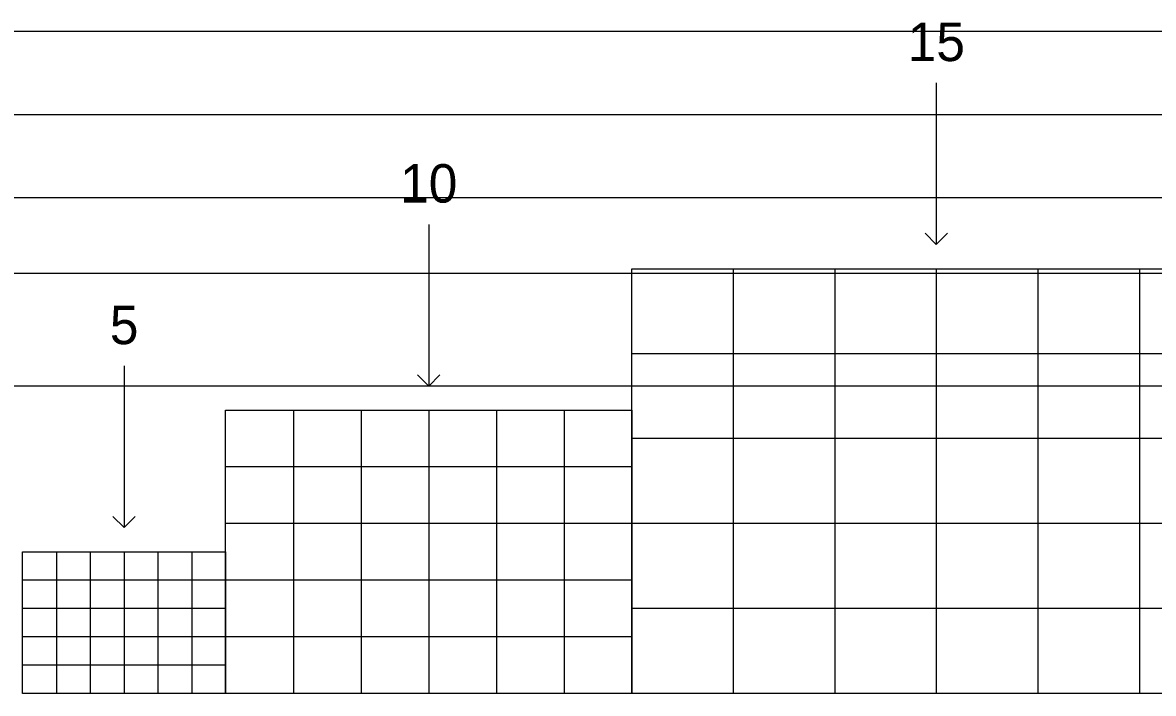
# Model space of a CAD drawing. Header units: millimetres. Extents: x 374056 to 882622, y 26363 to 140094.
# Drawn here: x 374056 to 401122, y 47677 to 63743 of the extents above; entities that cross this region are included whole.
import ezdxf
from ezdxf.enums import TextEntityAlignment as Align

# ---------------------------------------------------------------- set-up
doc = ezdxf.new("R2010")
doc.units = ezdxf.units.MM
doc.header["$MEASUREMENT"] = 0
doc.layers.get('0').update_dxf_attribs({"lineweight": 9})
doc.layers.add('S-DETL-GRID', color=62, linetype='Continuous', lineweight=9, plot=False)

msp = doc.modelspace()

# ---------------------------------------------------------------- linework, layer by layer
at = {"color": 1, "ltscale": 0.05}
for p in [(829483.82352, 74001.669), (717385.08885, 63540.23398, 0), (757167.52904, 61540.23398, -0.00003), (757317.52904, 57740.13058, -0.00003), (717018.16428, 55040.23398, 0)]:
    msp.add_xline(p, (1, 0), dxfattribs=at)
at = {"color": 2, "ltscale": 0.05}
for p in [(870391.28772, 70259.96912), (870287.20036, 64893.50156), (870279.71972, 59555.60111)]:
    msp.add_xline(p, (1, 0), dxfattribs=at)
at = {"layer": 'S-DETL-GRID'}
for p, q in [((391066.38805, 57846.7087, 0), (391066.38805, 47676.70872, 0)), ((393496.38805, 57846.7087, 0), (393496.38805, 47676.70872, 0)), ((395926.38805, 57846.7087, 0), (395926.38805, 47676.70872, 0)), ((398356.38805, 57846.7087, 0), (398356.38805, 47676.70872, 0)), ((400786.38805, 57846.7087, 0), (400786.38805, 47676.70872, 0)), ((403216.38805, 55812.70871, 0), (388636.38805, 55812.70871, 0)), ((380536.38805, 54456.70871, 0), (380536.38805, 47676.70872, 0)), ((382156.38805, 54456.70871, 0), (382156.38805, 47676.70872, 0)), ((383776.38805, 54456.70871, 0), (383776.38805, 47676.70872, 0)), ((385396.38805, 54456.70871, 0), (385396.38805, 47676.70872, 0)), ((387016.38805, 54456.70871, 0), (387016.38805, 47676.70872, 0)), ((403216.38805, 53778.70871, 0), (388636.38805, 53778.70871, 0)), ((388636.38805, 53100.70871, 0), (378916.38805, 53100.70871, 0)), ((388636.38805, 51744.70871, 0), (378916.38805, 51744.70871, 0)), ((403216.38805, 51744.70871, 0), (388636.38805, 51744.70871, 0)), ((374866.38805, 51066.70871, 0), (374866.38805, 47676.70872, 0)), ((375676.38805, 51066.70871, 0), (375676.38805, 47676.70872, 0)), ((376486.38805, 51066.70871, 0), (376486.38805, 47676.70872, 0)), ((377296.38805, 51066.70871, 0), (377296.38805, 47676.70872, 0)), ((378106.38805, 51066.70871, 0), (378106.38805, 47676.70872, 0)), ((378916.38805, 50388.70871, 0), (374056.38805, 50388.70871, 0)), ((388636.38805, 50388.70871, 0), (378916.38805, 50388.70871, 0)), ((378916.38805, 49710.70872, 0), (374056.38805, 49710.70872, 0)), ((403216.38805, 49710.70872, 0), (388636.38805, 49710.70872, 0)), ((378916.38805, 49032.70872, 0), (374056.38805, 49032.70872, 0)), ((388636.38805, 49032.70872, 0), (378916.38805, 49032.70872, 0)), ((378916.38805, 48354.70872, 0), (374056.38805, 48354.70872, 0))]:
    msp.add_line(p, q, dxfattribs=at)
at = {"layer": 'S-DETL-GRID', "elevation": 0}
for points in [[(395926.38805, 62301.08308), (395926.38805, 58428.96291), (395659.59794, 58695.75302)], [(395926.38805, 62301.08308), (395926.38805, 58428.96291), (396193.17816, 58695.75302)], [(383776.38805, 58911.08309), (383776.38805, 55038.96292), (383509.59794, 55305.75303)], [(383776.38805, 58911.08309), (383776.38805, 55038.96292), (384043.17816, 55305.75303)], [(376486.38805, 55521.08309), (376486.38805, 51648.96292), (376219.59794, 51915.75303)], [(376486.38805, 55521.08309), (376486.38805, 51648.96292), (376753.17816, 51915.75303)]]:
    msp.add_lwpolyline(points, dxfattribs=at)
for points in [[(388636.38805, 57846.7087), (403216.38805, 57846.7087), (403216.38805, 47676.70872), (388636.38805, 47676.70872)], [(374056.38805, 51066.70871), (378916.38805, 51066.70871), (378916.38805, 47676.70872), (374056.38805, 47676.70872)]]:
    msp.add_lwpolyline(points, close=True, dxfattribs=at)
at = {"layer": 'S-DETL-GRID', "color": 252, "elevation": 0}
msp.add_lwpolyline([(378916.38805, 54456.70871), (388636.38805, 54456.70871), (388636.38805, 47676.70872), (378916.38805, 47676.70872)], close=True, dxfattribs=at)

# ---------------------------------------------------------------- texts
at = {"layer": 'S-DETL-GRID'}
for s, height, p in [('15', 921.777138, (395926.38805, 62821.09884, 0)), ('10', 921.777138, (383776.38805, 59431.09884, 0)), ('5', 921.77714, (376486.38805, 56041.09885, 0))]:
    msp.add_text(s, height=height, dxfattribs=at).set_placement(p, align=Align.CENTER)

doc.saveas('drawing.dxf')
